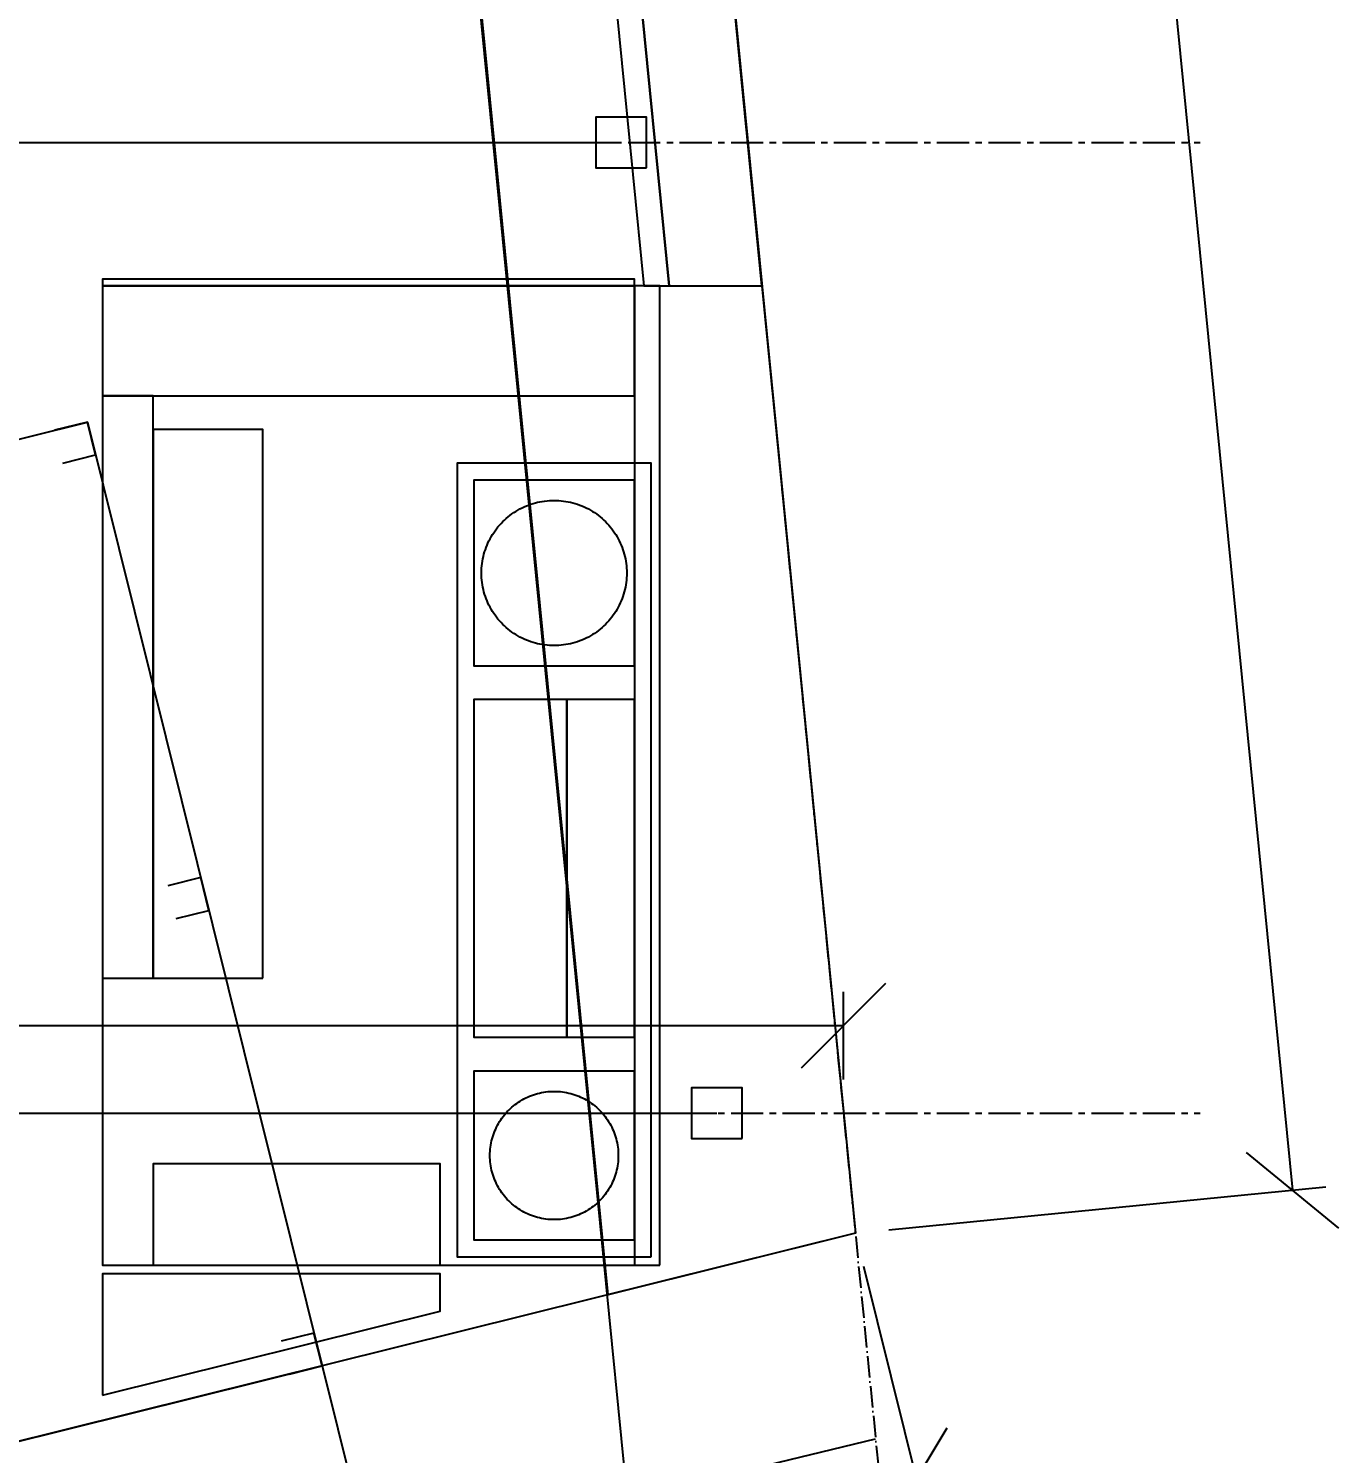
# Model space of a CAD drawing. Header units: millimetres. Extents: x -74219 to 26724, y -11313 to 45223.
# Drawn here: x 8563 to 16319, y 2085 to 10525 of the extents above; entities that cross this region are included whole.
import ezdxf

# ---------------------------------------------------------------- set-up
doc = ezdxf.new("R2010")
doc.units = ezdxf.units.MM
doc.linetypes.add('CENTER', pattern=[5.08, 3.175, -0.635, 0.635, -0.635])
doc.linetypes.add('DASHDOT', pattern=[3.556, 2.54, -0.508, 0, -0.508])
for name, color, linetype in [('SMK-CONTEXT', 8, 'CONTINUOUS'), ('SMK-DIMS', 7, 'CONTINUOUS'), ('SMK-EXIST', 30, 'CONTINUOUS'), ('SMK-GRID', 8, 'CENTER'), ('SMK-LOT', 1, 'DASHDOT'), ('SMK-R11-BBQ', 30, 'Continuous'), ('SMK-R11-PLANT', 3, 'Continuous'), ('SMK-R11-ROOF', 34, 'Continuous'), ('SMK-R11-STREET', 6, 'Continuous'), ('SMK-ZONE', 3, 'CONTINUOUS')]:
    doc.layers.add(name, color=color, linetype=linetype)
doc.styles.add('OpenSansCondensed-Light', font='OpenSansCondensed-Light.ttf')
doc.dimstyles.new('SMK200', dxfattribs={"dimtxt": 450, "dimasz": 300, "dimexe": 200, "dimexo": 200, "dimgap": 100, "dimtad": 1, "dimdec": 0, "dimtsz": 250, "dimcen": 2.5, "dimazin": 3, "dimtfac": 1, "dimtmove": 0, "dimatfit": 3})

# ---------------------------------------------------------------- blocks, each defined once
blk = doc.blocks.new('_OBLIQUE')
at = {"color": 0, "linetype": 'BYBLOCK'}
blk.add_line((-0.5, -0.5), (0.5, 0.5), dxfattribs=at)
blk = doc.blocks.new('*D12')
for p, q in [((0, 4300), (0, 4820)), ((13389, 4300), (13389, 4820)), ((0, 4620), (5569.5, 4620)), ((7819.5, 4620), (13389, 4620))]:
    blk.add_line(p, q)
at = {"layer": 'Defpoints'}
for p in [(0, 4620), (0, 4100), (13389, 4100)]:
    blk.add_point(p, dxfattribs=at)
at = {"layer": 'SMK-DIMS', "xscale": 500, "yscale": 500}
for p in [(0, 4620), (13389, 4620)]:
    blk.add_blockref('_OBLIQUE', p, dxfattribs=at)
at = {"layer": 'SMK-DIMS', "insert": (6694.5, 4620), "char_height": 450, "attachment_point": 5, "style": 'OpenSansCondensed-Light'}
blk.add_mtext('13389', dxfattribs=at)
blk = doc.blocks.new('*D14')
for p, q in [((9855.2, 41984.7), (12442.7, 42239.8)), ((12243.7, 42220.1), (14034.5, 24051.8)), ((14255.2, 21812.6), (16046.1, 3644.2)), ((13657.6, 3408.8), (16245.1, 3663.9))]:
    blk.add_line(p, q)
at = {"layer": 'Defpoints'}
for p in [(12243.7, 42220.1), (9656.2, 41965.1), (13458.6, 3389.2)]:
    blk.add_point(p, dxfattribs=at)
at = {"layer": 'SMK-DIMS', "xscale": 500, "yscale": 500, "rotation": -84.37057896927848}
for p in [(12243.7, 42220.1), (16046.1, 3644.2)]:
    blk.add_blockref('_OBLIQUE', p, dxfattribs=at)
at = {"layer": 'SMK-DIMS', "insert": (14144.9, 22932.2), "char_height": 450, "attachment_point": 5, "rotation": 275.62942, "style": 'OpenSansCondensed-Light'}
blk.add_mtext('38763', dxfattribs=at)
blk = doc.blocks.new('*D15')
for p, q in [((13506.9, 3195.1), (13868.9, 1739.5)), ((8099.3, 510.5), (13820.7, 1933.6)), ((194.6, -1455.6), (5915.9, -32.6)), ((-119.2, -194.1), (242.8, -1649.7))]:
    blk.add_line(p, q)
at = {"layer": 'Defpoints'}
for p in [(13458.6, 3389.2), (-167.5, 0), (194.6, -1455.6)]:
    blk.add_point(p, dxfattribs=at)
at = {"layer": 'SMK-DIMS', "xscale": 500, "yscale": 500, "rotation": 13.967659105858573}
for p in [(13820.7, 1933.6), (194.6, -1455.6)]:
    blk.add_blockref('_OBLIQUE', p, dxfattribs=at)
at = {"layer": 'SMK-DIMS', "insert": (7007.6, 239), "char_height": 450, "attachment_point": 5, "rotation": 13.96766, "style": 'OpenSansCondensed-Light'}
blk.add_mtext('14041', dxfattribs=at)

msp = doc.modelspace()

# ---------------------------------------------------------------- linework, layer by layer
at = {"layer": 'SMK-CONTEXT'}
msp.add_lwpolyline([(-1343.8, -292.6), (10301.4, 2603.9), (11691.7, -2985.7), (46.5, -5882.3)], dxfattribs=at)
at = {"layer": 'SMK-EXIST'}
for points in [[(13576.5, 2170.8), (12110.4, 1814.2), (10975.2, 13293.1), (12471.5, 13441.4)], [(3088.5, 6745.4), (8911.1, 8193.6), (10301.4, 2603.9), (4478.8, 1155.7)], [(8765.2, 7951.3), (8959.3, 7999.5), (8911.1, 8193.6), (8717, 8145.4)], [(9436.3, 5253.5), (9630.4, 5301.7), (9582.1, 5495.8), (9388, 5447.6)], [(10107.3, 2555.7), (10301.4, 2603.9), (10253.1, 2798), (10059, 2749.8)]]:
    msp.add_lwpolyline(points, dxfattribs=at)
at = {"layer": 'SMK-GRID', "ltscale": 60}
for p, q in [((-14100, 9850), (15500, 9850)), ((-14100, 4100), (15500, 4100))]:
    msp.add_line(p, q, dxfattribs=at)
at = {"layer": 'SMK-LOT', "ltscale": 50}
msp.add_lwpolyline([(-74219, 45222.9), (9656.2, 41965.1), (14057.3, -2684.6), (118.1, -6151.6), (-2408.5, -1837), (-5432.8, -1692.1), (-9138.8, -3360.4)], dxfattribs=at)
at = {"layer": 'SMK-R11-BBQ'}
for points in [[(12150, 9000), (12150, 9040), (9000, 9040), (9000, 9000)], [(12300, 3200), (12300, 9000), (9000, 9000), (9000, 3200)], [(12150, 8350), (12150, 9000), (9000, 9000), (9000, 8350)], [(12300, 3200), (12300, 9000), (12150, 9000), (12150, 3200)], [(9300, 4900), (9300, 8350), (9000, 8350), (9000, 4900)], [(9950, 4900), (9950, 8150), (9300, 8150), (9300, 4900)], [(12250, 3250), (12250, 7950), (11100, 7950), (11100, 3250)], [(12150, 6750), (12150, 7850), (11200, 7850), (11200, 6750)], [(12105, 7300), (12104.8, 7285.9), (12104.1, 7271.9), (12102.9, 7257.9), (12101.3, 7243.9), (12099.3, 7230), (12096.7, 7216.1), (12093.8, 7202.4), (12090.3, 7188.7), (12086.5, 7175.2), (12082.2, 7161.8), (12077.4, 7148.5), (12072.3, 7135.4), (12066.7, 7122.5), (12060.7, 7109.8), (12054.2, 7097.3), (12047.4, 7085), (12040.2, 7072.9), (12032.5, 7061.1), (12024.5, 7049.5), (12016.1, 7038.2), (12007.4, 7027.2), (11998.3, 7016.5), (11988.8, 7006.1), (11979.1, 6995.9), (11968.9, 6986.2), (11958.5, 6976.7), (11947.8, 6967.6), (11936.8, 6958.9), (11925.5, 6950.5), (11913.9, 6942.5), (11902.1, 6934.8), (11890, 6927.6), (11877.7, 6920.8), (11865.2, 6914.3), (11852.5, 6908.3), (11839.6, 6902.7), (11826.5, 6897.6), (11813.2, 6892.8), (11799.8, 6888.5), (11786.3, 6884.7), (11772.6, 6881.2), (11758.9, 6878.3), (11745, 6875.7), (11731.1, 6873.7), (11717.1, 6872.1), (11703.1, 6870.9), (11689.1, 6870.2), (11675, 6870), (11660.9, 6870.2), (11646.9, 6870.9), (11632.9, 6872.1), (11618.9, 6873.7), (11605, 6875.7), (11591.1, 6878.3), (11577.4, 6881.2), (11563.7, 6884.7), (11550.2, 6888.5), (11536.8, 6892.8), (11523.5, 6897.6), (11510.4, 6902.7), (11497.5, 6908.3), (11484.8, 6914.3), (11472.3, 6920.8), (11460, 6927.6), (11447.9, 6934.8), (11436.1, 6942.5), (11424.5, 6950.5), (11413.2, 6958.9), (11402.2, 6967.6), (11391.5, 6976.7), (11381.1, 6986.2), (11370.9, 6995.9), (11361.2, 7006.1), (11351.7, 7016.5), (11342.6, 7027.2), (11333.9, 7038.2), (11325.5, 7049.5), (11317.5, 7061.1), (11309.8, 7072.9), (11302.6, 7085), (11295.8, 7097.3), (11289.3, 7109.8), (11283.3, 7122.5), (11277.7, 7135.4), (11272.6, 7148.5), (11267.8, 7161.8), (11263.5, 7175.2), (11259.7, 7188.7), (11256.2, 7202.4), (11253.3, 7216.1), (11250.7, 7230), (11248.7, 7243.9), (11247.1, 7257.9), (11245.9, 7271.9), (11245.2, 7285.9), (11245, 7300), (11245.2, 7314.1), (11245.9, 7328.1), (11247.1, 7342.1), (11248.7, 7356.1), (11250.7, 7370), (11253.3, 7383.9), (11256.2, 7397.6), (11259.7, 7411.3), (11263.5, 7424.8), (11267.8, 7438.2), (11272.6, 7451.5), (11277.7, 7464.6), (11283.3, 7477.5), (11289.3, 7490.2), (11295.8, 7502.7), (11302.6, 7515), (11309.8, 7527.1), (11317.5, 7538.9), (11325.5, 7550.5), (11333.9, 7561.8), (11342.6, 7572.8), (11351.7, 7583.5), (11361.2, 7593.9), (11370.9, 7604.1), (11381.1, 7613.8), (11391.5, 7623.3), (11402.2, 7632.4), (11413.2, 7641.1), (11424.5, 7649.5), (11436.1, 7657.5), (11447.9, 7665.2), (11460, 7672.4), (11472.3, 7679.2), (11484.8, 7685.7), (11497.5, 7691.7), (11510.4, 7697.3), (11523.5, 7702.4), (11536.8, 7707.2), (11550.2, 7711.5), (11563.7, 7715.3), (11577.4, 7718.8), (11591.1, 7721.7), (11605, 7724.3), (11618.9, 7726.3), (11632.9, 7727.9), (11646.9, 7729.1), (11660.9, 7729.8), (11675, 7730), (11689.1, 7729.8), (11703.1, 7729.1), (11717.1, 7727.9), (11731.1, 7726.3), (11745, 7724.3), (11758.9, 7721.7), (11772.6, 7718.8), (11786.3, 7715.3), (11799.8, 7711.5), (11813.2, 7707.2), (11826.5, 7702.4), (11839.6, 7697.3), (11852.5, 7691.7), (11865.2, 7685.7), (11877.7, 7679.2), (11890, 7672.4), (11902.1, 7665.2), (11913.9, 7657.5), (11925.5, 7649.5), (11936.8, 7641.1), (11947.8, 7632.4), (11958.5, 7623.3), (11968.9, 7613.8), (11979.1, 7604.1), (11988.8, 7593.9), (11998.3, 7583.5), (12007.4, 7572.8), (12016.1, 7561.8), (12024.5, 7550.5), (12032.5, 7538.9), (12040.2, 7527.1), (12047.4, 7515), (12054.2, 7502.7), (12060.7, 7490.2), (12066.7, 7477.5), (12072.3, 7464.6), (12077.4, 7451.5), (12082.2, 7438.2), (12086.5, 7424.8), (12090.3, 7411.3), (12093.8, 7397.6), (12096.7, 7383.9), (12099.3, 7370), (12101.3, 7356.1), (12102.9, 7342.1), (12104.1, 7328.1), (12104.8, 7314.1)], [(11750, 4550), (11750, 6550), (11200, 6550), (11200, 4550)], [(12150, 4550), (12150, 6550), (11750, 6550), (11750, 4550)], [(12150, 3350), (12150, 4350), (11200, 4350), (11200, 3350)], [(12055, 3850), (12054.8, 3837.6), (12054.2, 3825.1), (12053.2, 3812.8), (12051.7, 3800.4), (12049.9, 3788.1), (12047.7, 3775.9), (12045.1, 3763.7), (12042.1, 3751.6), (12038.6, 3739.7), (12034.8, 3727.9), (12030.6, 3716.1), (12026.1, 3704.6), (12021.1, 3693.2), (12015.8, 3681.9), (12010.1, 3670.9), (12004.1, 3660), (11997.7, 3649.3), (11991, 3638.9), (11983.9, 3628.7), (11976.5, 3618.7), (11968.7, 3608.9), (11960.7, 3599.4), (11952.3, 3590.2), (11943.7, 3581.3), (11934.8, 3572.7), (11925.6, 3564.3), (11916.1, 3556.3), (11906.3, 3548.5), (11896.3, 3541.1), (11886.1, 3534), (11875.7, 3527.3), (11865, 3520.9), (11854.1, 3514.9), (11843.1, 3509.2), (11831.8, 3503.9), (11820.4, 3498.9), (11808.9, 3494.4), (11797.1, 3490.2), (11785.3, 3486.4), (11773.4, 3482.9), (11761.3, 3479.9), (11749.1, 3477.3), (11736.9, 3475.1), (11724.6, 3473.3), (11712.2, 3471.8), (11699.9, 3470.8), (11687.4, 3470.2), (11675, 3470), (11662.6, 3470.2), (11650.1, 3470.8), (11637.8, 3471.8), (11625.4, 3473.3), (11613.1, 3475.1), (11600.9, 3477.3), (11588.7, 3479.9), (11576.6, 3482.9), (11564.7, 3486.4), (11552.9, 3490.2), (11541.1, 3494.4), (11529.6, 3498.9), (11518.2, 3503.9), (11506.9, 3509.2), (11495.9, 3514.9), (11485, 3520.9), (11474.3, 3527.3), (11463.9, 3534), (11453.7, 3541.1), (11443.7, 3548.5), (11433.9, 3556.3), (11424.4, 3564.3), (11415.2, 3572.7), (11406.3, 3581.3), (11397.7, 3590.2), (11389.3, 3599.4), (11381.3, 3608.9), (11373.5, 3618.7), (11366.1, 3628.7), (11359, 3638.9), (11352.3, 3649.3), (11345.9, 3660), (11339.9, 3670.9), (11334.2, 3681.9), (11328.9, 3693.2), (11323.9, 3704.6), (11319.4, 3716.1), (11315.2, 3727.9), (11311.4, 3739.7), (11307.9, 3751.6), (11304.9, 3763.7), (11302.3, 3775.9), (11300.1, 3788.1), (11298.3, 3800.4), (11296.8, 3812.8), (11295.8, 3825.1), (11295.2, 3837.6), (11295, 3850), (11295.2, 3862.4), (11295.8, 3874.9), (11296.8, 3887.2), (11298.3, 3899.6), (11300.1, 3911.9), (11302.3, 3924.1), (11304.9, 3936.3), (11307.9, 3948.4), (11311.4, 3960.3), (11315.2, 3972.1), (11319.4, 3983.9), (11323.9, 3995.4), (11328.9, 4006.8), (11334.2, 4018.1), (11339.9, 4029.1), (11345.9, 4040), (11352.3, 4050.7), (11359, 4061.1), (11366.1, 4071.3), (11373.5, 4081.3), (11381.3, 4091.1), (11389.3, 4100.6), (11397.7, 4109.8), (11406.3, 4118.7), (11415.2, 4127.3), (11424.4, 4135.7), (11433.9, 4143.7), (11443.7, 4151.5), (11453.7, 4158.9), (11463.9, 4166), (11474.3, 4172.7), (11485, 4179.1), (11495.9, 4185.1), (11506.9, 4190.8), (11518.2, 4196.1), (11529.6, 4201.1), (11541.1, 4205.6), (11552.9, 4209.8), (11564.7, 4213.6), (11576.6, 4217.1), (11588.7, 4220.1), (11600.9, 4222.7), (11613.1, 4224.9), (11625.4, 4226.7), (11637.8, 4228.2), (11650.1, 4229.2), (11662.6, 4229.8), (11675, 4230), (11687.4, 4229.8), (11699.9, 4229.2), (11712.2, 4228.2), (11724.6, 4226.7), (11736.9, 4224.9), (11749.1, 4222.7), (11761.3, 4220.1), (11773.4, 4217.1), (11785.3, 4213.6), (11797.1, 4209.8), (11808.9, 4205.6), (11820.4, 4201.1), (11831.8, 4196.1), (11843.1, 4190.8), (11854.1, 4185.1), (11865, 4179.1), (11875.7, 4172.7), (11886.1, 4166), (11896.3, 4158.9), (11906.3, 4151.5), (11916.1, 4143.7), (11925.6, 4135.7), (11934.8, 4127.3), (11943.7, 4118.7), (11952.3, 4109.8), (11960.7, 4100.6), (11968.7, 4091.1), (11976.5, 4081.3), (11983.9, 4071.3), (11991, 4061.1), (11997.7, 4050.7), (12004.1, 4040), (12010.1, 4029.1), (12015.8, 4018.1), (12021.1, 4006.8), (12026.1, 3995.4), (12030.6, 3983.9), (12034.8, 3972.1), (12038.6, 3960.3), (12042.1, 3948.4), (12045.1, 3936.3), (12047.7, 3924.1), (12049.9, 3911.9), (12051.7, 3899.6), (12053.2, 3887.2), (12054.2, 3874.9), (12054.8, 3862.4)], [(11000, 3200), (11000, 3800), (9300, 3800), (9300, 3200)], [(9000, 2430.2), (11000, 2927.7), (11000, 3150), (9000, 3150)]]:
    msp.add_lwpolyline(points, close=True, dxfattribs=at)
at = {"layer": 'SMK-R11-PLANT'}
for points in [[(11880.3, 12300), (12205.5, 9000), (12355.5, 9000), (12905.5, 9000), (13458.6, 3389.2), (11994.5, 3025), (10759.9, 15550)], [(12328.9, 14850), (12814.6, 9922.8), (12580.3, 12300)]]:
    msp.add_lwpolyline(points, dxfattribs=at)
at = {"layer": 'SMK-R11-ROOF'}
for p, q in [((0, 9850), (12071.8, 9850)), ((0, 4100), (12638.5, 4100))]:
    msp.add_line(p, q, dxfattribs=at)
for points in [[(12221.8, 9700), (12221.8, 10000), (11921.8, 10000), (11921.8, 9700)], [(12788.5, 3950), (12788.5, 4250), (12488.5, 4250), (12488.5, 3950)]]:
    msp.add_lwpolyline(points, close=True, dxfattribs=at)
at = {"layer": 'SMK-R11-STREET'}
for points in [[(12205.5, 9000), (12355.5, 9000), (12030.3, 12300), (11880.3, 12300)], [(12355.5, 9000), (12905.5, 9000), (12580.3, 12300), (12030.3, 12300)]]:
    msp.add_lwpolyline(points, close=True, dxfattribs=at)
at = {"layer": 'SMK-ZONE'}
msp.add_lwpolyline([(0, 42340.2), (9656.2, 41965.1), (13458.6, 3389.2), (-167.5, 0), (-7250, 0), (-7250, 4100), (0, 4100)], close=True, dxfattribs=at)

# ---------------------------------------------------------------- dimensions: what is measured, and where the dimension line sits
at = {"layer": 'SMK-DIMS'}
for base, p1, angle, picture, middle in [((12243.7, 42220.1), (9656.2, 41965.1), 275.62942, '*D14', (14144.9, 22932.2)), ((194.6, -1455.6), (-167.5, 0), 13.96766, '*D15', (7007.6, 239))]:
    dim = msp.add_linear_dim(base=base, p1=p1, p2=(13458.6, 3389.2), angle=angle, dimstyle='SMK200', dxfattribs=at)
    dim.commit()
    dim.dimension.update_dxf_attribs({"geometry": picture, "text_midpoint": middle})
dim = msp.add_linear_dim(base=(0, 4620), p1=(0, 4100), p2=(13389, 4100), dimstyle='SMK200', dxfattribs=at)
dim.commit()
dim.dimension.update_dxf_attribs({"geometry": '*D12', "text_midpoint": (6694.5, 4620)})

doc.saveas('drawing.dxf')
